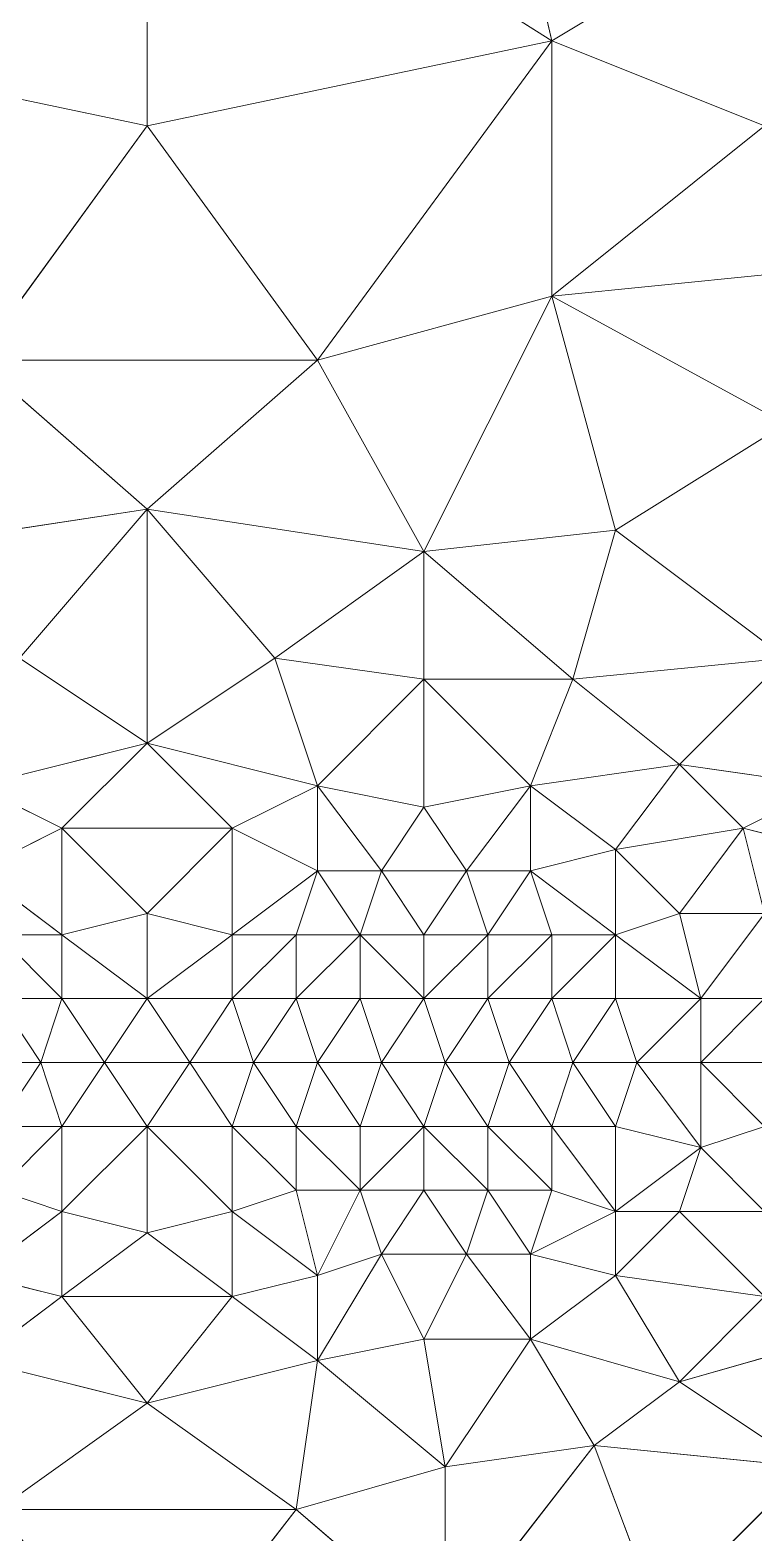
# Model space of a CAD drawing. Header units: metres. Extents: x 0 to 8, y 0 to 4.
# Drawn here: x 0.445 to 0.785, y 1.779 to 2.485 of the extents above; entities that cross this region are included whole.
import ezdxf

# ---------------------------------------------------------------- set-up
doc = ezdxf.new("R2010")
doc.units = ezdxf.units.M
doc.header["$MEASUREMENT"] = 0
for name, color, linetype, lineweight in [('DL_FE_MESH', 134, 'Continuous', 0), ('DL_FE_MESH_CELLS_3', 132, 'Continuous', 0), ('DL_FE_MESH_CELLS_4', 132, 'Continuous', 0), ('DL_TOPOLOGY', 7, 'Continuous', 0)]:
    doc.layers.add(name, color=color, linetype=linetype, lineweight=lineweight)

msp = doc.modelspace()

# ---------------------------------------------------------------- linework, layer by layer
at = {"layer": 'DL_FE_MESH'}
for p, q in [((0.69, 2.48), (0.66, 2.61)), ((0.5, 2.44), (0.5, 2.6)), ((0.69, 2.48), (0.5, 2.6)), ((0.69, 2.48), (0.79, 2.54)), ((0.31, 2.48), (0.5, 2.44)), ((0.5, 2.44), (0.69, 2.48)), ((0.69, 2.48), (0.58, 2.33)), ((0.69, 2.36), (0.69, 2.48)), ((0.79, 2.44), (0.69, 2.48)), ((0.42, 2.33), (0.5, 2.44)), ((0.58, 2.33), (0.5, 2.44)), ((0.69, 2.36), (0.79, 2.44)), ((0.69, 2.36), (0.79, 2.37)), ((0.69, 2.36), (0.58, 2.33)), ((0.69, 2.36), (0.63, 2.24)), ((0.72, 2.25), (0.69, 2.36)), ((0.8, 2.3), (0.69, 2.36)), ((0.5, 2.26), (0.42, 2.33)), ((0.58, 2.33), (0.42, 2.33)), ((0.5, 2.26), (0.58, 2.33)), ((0.58, 2.33), (0.63, 2.24)), ((0.72, 2.25), (0.8, 2.3)), ((0.37, 2.24), (0.5, 2.26)), ((0.44, 2.19), (0.5, 2.26)), ((0.5, 2.26), (0.5, 2.15)), ((0.56, 2.19), (0.5, 2.26)), ((0.63, 2.24), (0.5, 2.26)), ((0.63, 2.24), (0.72, 2.25)), ((0.7, 2.18), (0.72, 2.25)), ((0.8, 2.19), (0.72, 2.25)), ((0.56, 2.19), (0.63, 2.24)), ((0.63, 2.18), (0.63, 2.24)), ((0.7, 2.18), (0.63, 2.24)), ((0.5, 2.15), (0.44, 2.19)), ((0.5, 2.15), (0.56, 2.19)), ((0.58, 2.13), (0.56, 2.19)), ((0.56, 2.19), (0.63, 2.18)), ((0.8, 2.19), (0.7, 2.18)), ((0.75, 2.14), (0.8, 2.19)), ((0.63, 2.18), (0.58, 2.13)), ((0.63, 2.18), (0.63, 2.12)), ((0.68, 2.13), (0.63, 2.18)), ((0.7, 2.18), (0.63, 2.18)), ((0.68, 2.13), (0.7, 2.18)), ((0.75, 2.14), (0.7, 2.18)), ((0.42, 2.13), (0.5, 2.15)), ((0.46, 2.11), (0.5, 2.15)), ((0.54, 2.11), (0.5, 2.15)), ((0.58, 2.13), (0.5, 2.15)), ((0.68, 2.13), (0.75, 2.14)), ((0.72, 2.1), (0.75, 2.14)), ((0.78, 2.11), (0.75, 2.14)), ((0.82, 2.13), (0.75, 2.14)), ((0.42, 2.13), (0.46, 2.11)), ((0.54, 2.11), (0.58, 2.13)), ((0.58, 2.09), (0.58, 2.13)), ((0.58, 2.13), (0.63, 2.12)), ((0.61, 2.09), (0.58, 2.13)), ((0.63, 2.12), (0.68, 2.13)), ((0.65, 2.09), (0.68, 2.13)), ((0.68, 2.09), (0.68, 2.13)), ((0.68, 2.13), (0.72, 2.1)), ((0.78, 2.11), (0.82, 2.13)), ((0.61, 2.09), (0.63, 2.12)), ((0.65, 2.09), (0.63, 2.12)), ((0.42, 2.09), (0.46, 2.11)), ((0.46, 2.06), (0.46, 2.11)), ((0.5, 2.07), (0.46, 2.11)), ((0.54, 2.11), (0.46, 2.11)), ((0.5, 2.07), (0.54, 2.11)), ((0.54, 2.06), (0.54, 2.11)), ((0.58, 2.09), (0.54, 2.11)), ((0.78, 2.11), (0.72, 2.1)), ((0.75, 2.07), (0.78, 2.11)), ((0.79, 2.07), (0.78, 2.11)), ((0.78, 2.11), (0.82, 2.1)), ((0.68, 2.09), (0.72, 2.1)), ((0.72, 2.06), (0.72, 2.1)), ((0.75, 2.07), (0.72, 2.1)), ((0.46, 2.06), (0.42, 2.09)), ((0.58, 2.09), (0.54, 2.06)), ((0.57, 2.06), (0.58, 2.09)), ((0.58, 2.09), (0.61, 2.09)), ((0.6, 2.06), (0.58, 2.09)), ((0.6, 2.06), (0.61, 2.09)), ((0.63, 2.06), (0.61, 2.09)), ((0.65, 2.09), (0.61, 2.09)), ((0.63, 2.06), (0.65, 2.09)), ((0.65, 2.09), (0.68, 2.09)), ((0.66, 2.06), (0.65, 2.09)), ((0.68, 2.09), (0.66, 2.06)), ((0.69, 2.06), (0.68, 2.09)), ((0.72, 2.06), (0.68, 2.09)), ((0.46, 2.06), (0.5, 2.07)), ((0.5, 2.03), (0.5, 2.07)), ((0.54, 2.06), (0.5, 2.07)), ((0.72, 2.06), (0.75, 2.07)), ((0.76, 2.03), (0.75, 2.07)), ((0.79, 2.07), (0.75, 2.07)), ((0.79, 2.07), (0.76, 2.03)), ((0.43, 2.06), (0.46, 2.06)), ((0.46, 2.03), (0.43, 2.06)), ((0.46, 2.03), (0.46, 2.06)), ((0.5, 2.03), (0.46, 2.06)), ((0.54, 2.06), (0.5, 2.03)), ((0.54, 2.03), (0.54, 2.06)), ((0.54, 2.06), (0.57, 2.06)), ((0.57, 2.06), (0.54, 2.03)), ((0.57, 2.03), (0.57, 2.06)), ((0.57, 2.06), (0.6, 2.06)), ((0.6, 2.06), (0.57, 2.03)), ((0.6, 2.03), (0.6, 2.06)), ((0.6, 2.06), (0.63, 2.06)), ((0.63, 2.03), (0.6, 2.06)), ((0.63, 2.03), (0.63, 2.06)), ((0.66, 2.06), (0.63, 2.03)), ((0.66, 2.06), (0.63, 2.06)), ((0.66, 2.03), (0.66, 2.06)), ((0.66, 2.06), (0.69, 2.06)), ((0.69, 2.06), (0.66, 2.03)), ((0.69, 2.03), (0.69, 2.06)), ((0.69, 2.06), (0.72, 2.06)), ((0.72, 2.06), (0.69, 2.03)), ((0.72, 2.03), (0.72, 2.06)), ((0.76, 2.03), (0.72, 2.06)), ((0.43, 2.03), (0.45, 2)), ((0.46, 2.03), (0.43, 2.03)), ((0.45, 2), (0.46, 2.03)), ((0.48, 2), (0.46, 2.03)), ((0.5, 2.03), (0.46, 2.03)), ((0.48, 2), (0.5, 2.03)), ((0.52, 2), (0.5, 2.03)), ((0.54, 2.03), (0.5, 2.03)), ((0.54, 2.03), (0.52, 2)), ((0.55, 2), (0.54, 2.03)), ((0.57, 2.03), (0.54, 2.03)), ((0.57, 2.03), (0.55, 2)), ((0.58, 2), (0.57, 2.03)), ((0.6, 2.03), (0.57, 2.03)), ((0.6, 2.03), (0.58, 2)), ((0.61, 2), (0.6, 2.03)), ((0.63, 2.03), (0.6, 2.03)), ((0.63, 2.03), (0.61, 2)), ((0.64, 2), (0.63, 2.03)), ((0.66, 2.03), (0.63, 2.03)), ((0.66, 2.03), (0.64, 2)), ((0.67, 2), (0.66, 2.03)), ((0.69, 2.03), (0.66, 2.03)), ((0.69, 2.03), (0.67, 2)), ((0.7, 2), (0.69, 2.03)), ((0.72, 2.03), (0.69, 2.03)), ((0.72, 2.03), (0.7, 2)), ((0.73, 2), (0.72, 2.03)), ((0.76, 2.03), (0.72, 2.03)), ((0.76, 2.03), (0.73, 2)), ((0.76, 2), (0.76, 2.03)), ((0.79, 2.03), (0.76, 2)), ((0.79, 2.03), (0.76, 2.03)), ((0.43, 1.97), (0.45, 2)), ((0.45, 2), (0.46, 1.97)), ((0.46, 1.97), (0.48, 2)), ((0.48, 2), (0.5, 1.97)), ((0.52, 2), (0.5, 1.97)), ((0.52, 2), (0.54, 1.97)), ((0.55, 2), (0.54, 1.97)), ((0.57, 1.97), (0.55, 2)), ((0.58, 2), (0.57, 1.97)), ((0.6, 1.97), (0.58, 2)), ((0.61, 2), (0.6, 1.97)), ((0.63, 1.97), (0.61, 2)), ((0.64, 2), (0.63, 1.97)), ((0.66, 1.97), (0.64, 2)), ((0.67, 2), (0.66, 1.97)), ((0.69, 1.97), (0.67, 2)), ((0.7, 2), (0.69, 1.97)), ((0.72, 1.97), (0.7, 2)), ((0.73, 2), (0.72, 1.97)), ((0.76, 1.96), (0.73, 2)), ((0.79, 1.97), (0.76, 2)), ((0.76, 2), (0.76, 1.96)), ((0.43, 1.97), (0.46, 1.97)), ((0.46, 1.97), (0.43, 1.94)), ((0.46, 1.97), (0.5, 1.97)), ((0.46, 1.93), (0.46, 1.97)), ((0.5, 1.97), (0.46, 1.93)), ((0.5, 1.97), (0.54, 1.97)), ((0.5, 1.92), (0.5, 1.97)), ((0.54, 1.93), (0.5, 1.97)), ((0.54, 1.97), (0.57, 1.97)), ((0.54, 1.93), (0.54, 1.97)), ((0.57, 1.94), (0.54, 1.97)), ((0.57, 1.97), (0.6, 1.97)), ((0.57, 1.94), (0.57, 1.97)), ((0.6, 1.94), (0.57, 1.97)), ((0.6, 1.97), (0.63, 1.97)), ((0.6, 1.94), (0.6, 1.97)), ((0.63, 1.97), (0.6, 1.94)), ((0.63, 1.97), (0.66, 1.97)), ((0.63, 1.94), (0.63, 1.97)), ((0.66, 1.94), (0.63, 1.97)), ((0.66, 1.97), (0.69, 1.97)), ((0.66, 1.94), (0.66, 1.97)), ((0.69, 1.94), (0.66, 1.97)), ((0.69, 1.97), (0.72, 1.97)), ((0.69, 1.94), (0.69, 1.97)), ((0.72, 1.93), (0.69, 1.97)), ((0.72, 1.97), (0.76, 1.96)), ((0.72, 1.93), (0.72, 1.97)), ((0.76, 1.96), (0.79, 1.97)), ((0.76, 1.96), (0.72, 1.93)), ((0.75, 1.93), (0.76, 1.96)), ((0.79, 1.93), (0.76, 1.96)), ((0.43, 1.94), (0.46, 1.93)), ((0.54, 1.93), (0.57, 1.94)), ((0.58, 1.9), (0.57, 1.94)), ((0.57, 1.94), (0.6, 1.94)), ((0.6, 1.94), (0.58, 1.9)), ((0.61, 1.91), (0.6, 1.94)), ((0.6, 1.94), (0.63, 1.94)), ((0.61, 1.91), (0.63, 1.94)), ((0.65, 1.91), (0.63, 1.94)), ((0.63, 1.94), (0.66, 1.94)), ((0.65, 1.91), (0.66, 1.94)), ((0.66, 1.94), (0.69, 1.94)), ((0.68, 1.91), (0.66, 1.94)), ((0.68, 1.91), (0.69, 1.94)), ((0.69, 1.94), (0.72, 1.93)), ((0.46, 1.93), (0.42, 1.9)), ((0.46, 1.89), (0.46, 1.93)), ((0.46, 1.93), (0.5, 1.92)), ((0.5, 1.92), (0.54, 1.93)), ((0.54, 1.89), (0.54, 1.93)), ((0.58, 1.9), (0.54, 1.93)), ((0.72, 1.93), (0.68, 1.91)), ((0.72, 1.9), (0.72, 1.93)), ((0.72, 1.93), (0.75, 1.93)), ((0.72, 1.9), (0.75, 1.93)), ((0.79, 1.89), (0.75, 1.93)), ((0.75, 1.93), (0.79, 1.93)), ((0.46, 1.89), (0.5, 1.92)), ((0.54, 1.89), (0.5, 1.92)), ((0.58, 1.9), (0.61, 1.91)), ((0.61, 1.91), (0.58, 1.86)), ((0.63, 1.87), (0.61, 1.91)), ((0.65, 1.91), (0.61, 1.91)), ((0.63, 1.87), (0.65, 1.91)), ((0.68, 1.87), (0.65, 1.91)), ((0.68, 1.91), (0.65, 1.91)), ((0.68, 1.87), (0.68, 1.91)), ((0.68, 1.91), (0.72, 1.9)), ((0.42, 1.9), (0.46, 1.89)), ((0.54, 1.89), (0.58, 1.9)), ((0.58, 1.86), (0.58, 1.9)), ((0.68, 1.87), (0.72, 1.9)), ((0.75, 1.85), (0.72, 1.9)), ((0.79, 1.89), (0.72, 1.9)), ((0.42, 1.86), (0.46, 1.89)), ((0.5, 1.84), (0.46, 1.89)), ((0.54, 1.89), (0.46, 1.89)), ((0.5, 1.84), (0.54, 1.89)), ((0.58, 1.86), (0.54, 1.89)), ((0.75, 1.85), (0.79, 1.89)), ((0.58, 1.86), (0.63, 1.87)), ((0.63, 1.87), (0.64, 1.81)), ((0.68, 1.87), (0.63, 1.87)), ((0.68, 1.87), (0.64, 1.81)), ((0.71, 1.82), (0.68, 1.87)), ((0.75, 1.85), (0.68, 1.87)), ((0.82, 1.87), (0.75, 1.85)), ((0.5, 1.84), (0.42, 1.86)), ((0.58, 1.86), (0.5, 1.84)), ((0.57, 1.79), (0.58, 1.86)), ((0.64, 1.81), (0.58, 1.86)), ((0.71, 1.82), (0.75, 1.85)), ((0.81, 1.81), (0.75, 1.85)), ((0.43, 1.79), (0.5, 1.84)), ((0.57, 1.79), (0.5, 1.84)), ((0.64, 1.81), (0.71, 1.82)), ((0.71, 1.82), (0.64, 1.73)), ((0.74, 1.74), (0.71, 1.82)), ((0.81, 1.81), (0.71, 1.82)), ((0.57, 1.79), (0.64, 1.81)), ((0.64, 1.73), (0.64, 1.81)), ((0.74, 1.74), (0.81, 1.81)), ((0.57, 1.79), (0.43, 1.79)), ((0.5, 1.7), (0.57, 1.79)), ((0.64, 1.73), (0.57, 1.79))]:
    msp.add_line(p, q, dxfattribs=at)
at = {"layer": 'DL_FE_MESH_CELLS_3'}
for points, invisible_edges in [([(0.45, 2), (0.42, 2), (0.43, 1.97)], 1), ([(0.46, 1.97), (0.48, 2), (0.45, 2)], 2), ([(0.52, 2), (0.48, 2), (0.5, 1.97)], 1), ([(0.54, 1.97), (0.55, 2), (0.52, 2)], 2), ([(0.58, 2), (0.55, 2), (0.57, 1.97)], 1), ([(0.61, 2), (0.58, 2), (0.6, 1.97)], 1), ([(0.64, 2), (0.61, 2), (0.63, 1.97)], 1), ([(0.67, 2), (0.64, 2), (0.66, 1.97)], 1), ([(0.7, 2), (0.67, 2), (0.69, 1.97)], 1), ([(0.73, 2), (0.7, 2), (0.72, 1.97)], 1), ([(0.76, 2), (0.73, 2), (0.76, 1.96)], 1), ([(0.79, 2), (0.76, 2), (0.79, 1.97)], 1)]:
    msp.add_3dface(points, dxfattribs=dict(at, invisible_edges=invisible_edges))
for points in [[(0.45, 2), (0.43, 1.97), (0.46, 1.97)], [(0.5, 1.97), (0.48, 2), (0.46, 1.97)], [(0.54, 1.97), (0.52, 2), (0.5, 1.97)], [(0.57, 1.97), (0.55, 2), (0.54, 1.97)], [(0.6, 1.97), (0.58, 2), (0.57, 1.97)], [(0.63, 1.97), (0.61, 2), (0.6, 1.97)], [(0.66, 1.97), (0.64, 2), (0.63, 1.97)], [(0.69, 1.97), (0.67, 2), (0.66, 1.97)], [(0.72, 1.97), (0.7, 2), (0.69, 1.97)], [(0.76, 1.96), (0.73, 2), (0.72, 1.97)], [(0.79, 1.97), (0.76, 2), (0.76, 1.96)], [(0.46, 1.97), (0.43, 1.94), (0.46, 1.93)], [(0.43, 1.97), (0.43, 1.94), (0.46, 1.97)], [(0.5, 1.97), (0.46, 1.93), (0.5, 1.92)], [(0.46, 1.97), (0.46, 1.93), (0.5, 1.97)], [(0.5, 1.97), (0.5, 1.92), (0.54, 1.93)], [(0.5, 1.97), (0.54, 1.93), (0.54, 1.97)], [(0.54, 1.97), (0.54, 1.93), (0.57, 1.94)], [(0.54, 1.97), (0.57, 1.94), (0.57, 1.97)], [(0.57, 1.97), (0.57, 1.94), (0.6, 1.94)], [(0.57, 1.97), (0.6, 1.94), (0.6, 1.97)], [(0.63, 1.97), (0.6, 1.94), (0.63, 1.94)], [(0.6, 1.97), (0.6, 1.94), (0.63, 1.97)], [(0.63, 1.97), (0.63, 1.94), (0.66, 1.94)], [(0.63, 1.97), (0.66, 1.94), (0.66, 1.97)], [(0.66, 1.97), (0.66, 1.94), (0.69, 1.94)], [(0.66, 1.97), (0.69, 1.94), (0.69, 1.97)], [(0.69, 1.97), (0.69, 1.94), (0.72, 1.93)], [(0.69, 1.97), (0.72, 1.93), (0.72, 1.97)], [(0.72, 1.97), (0.72, 1.93), (0.76, 1.96)], [(0.76, 1.96), (0.79, 1.93), (0.79, 1.97)], [(0.76, 1.96), (0.72, 1.93), (0.75, 1.93)], [(0.76, 1.96), (0.75, 1.93), (0.79, 1.93)], [(0.43, 1.94), (0.42, 1.9), (0.46, 1.93)], [(0.54, 1.93), (0.58, 1.9), (0.57, 1.94)], [(0.57, 1.94), (0.58, 1.9), (0.6, 1.94)], [(0.6, 1.94), (0.58, 1.9), (0.61, 1.91)], [(0.6, 1.94), (0.61, 1.91), (0.63, 1.94)], [(0.61, 1.91), (0.65, 1.91), (0.63, 1.94)], [(0.63, 1.94), (0.65, 1.91), (0.66, 1.94)], [(0.66, 1.94), (0.65, 1.91), (0.68, 1.91)], [(0.66, 1.94), (0.68, 1.91), (0.69, 1.94)], [(0.69, 1.94), (0.68, 1.91), (0.72, 1.93)], [(0.46, 1.93), (0.42, 1.9), (0.46, 1.89)], [(0.46, 1.93), (0.46, 1.89), (0.5, 1.92)], [(0.5, 1.92), (0.54, 1.89), (0.54, 1.93)], [(0.54, 1.93), (0.54, 1.89), (0.58, 1.9)], [(0.72, 1.93), (0.68, 1.91), (0.72, 1.9)], [(0.72, 1.93), (0.72, 1.9), (0.75, 1.93)], [(0.72, 1.9), (0.79, 1.89), (0.75, 1.93)], [(0.75, 1.93), (0.79, 1.89), (0.79, 1.93)], [(0.46, 1.89), (0.54, 1.89), (0.5, 1.92)], [(0.61, 1.91), (0.58, 1.86), (0.63, 1.87)], [(0.58, 1.9), (0.58, 1.86), (0.61, 1.91)], [(0.61, 1.91), (0.63, 1.87), (0.65, 1.91)], [(0.65, 1.91), (0.63, 1.87), (0.68, 1.87)], [(0.65, 1.91), (0.68, 1.87), (0.68, 1.91)], [(0.68, 1.91), (0.68, 1.87), (0.72, 1.9)], [(0.42, 1.9), (0.42, 1.86), (0.46, 1.89)], [(0.54, 1.89), (0.58, 1.86), (0.58, 1.9)], [(0.68, 1.87), (0.75, 1.85), (0.72, 1.9)], [(0.72, 1.9), (0.75, 1.85), (0.79, 1.89)], [(0.42, 1.86), (0.5, 1.84), (0.46, 1.89)], [(0.46, 1.89), (0.5, 1.84), (0.54, 1.89)], [(0.5, 1.84), (0.58, 1.86), (0.54, 1.89)], [(0.79, 1.89), (0.75, 1.85), (0.82, 1.87)], [(0.58, 1.86), (0.64, 1.81), (0.63, 1.87)], [(0.63, 1.87), (0.64, 1.81), (0.68, 1.87)], [(0.68, 1.87), (0.64, 1.81), (0.71, 1.82)], [(0.68, 1.87), (0.71, 1.82), (0.75, 1.85)], [(0.82, 1.87), (0.75, 1.85), (0.81, 1.81)], [(0.42, 1.86), (0.43, 1.79), (0.5, 1.84)], [(0.5, 1.84), (0.57, 1.79), (0.58, 1.86)], [(0.58, 1.86), (0.57, 1.79), (0.64, 1.81)], [(0.71, 1.82), (0.81, 1.81), (0.75, 1.85)], [(0.43, 1.79), (0.57, 1.79), (0.5, 1.84)], [(0.71, 1.82), (0.64, 1.73), (0.74, 1.74)], [(0.64, 1.81), (0.64, 1.73), (0.71, 1.82)], [(0.71, 1.82), (0.74, 1.74), (0.81, 1.81)], [(0.57, 1.79), (0.64, 1.73), (0.64, 1.81)], [(0.74, 1.74), (0.82, 1.71), (0.81, 1.81)], [(0.43, 1.79), (0.36, 1.73), (0.5, 1.7)], [(0.43, 1.79), (0.5, 1.7), (0.57, 1.79)], [(0.5, 1.7), (0.64, 1.73), (0.57, 1.79)]]:
    msp.add_3dface(points, dxfattribs=at)
at = {"layer": 'DL_FE_MESH_CELLS_4'}
for points in [[(0.34, 2.61), (0.31, 2.48), (0.5, 2.6)], [(0.5, 2.6), (0.69, 2.48), (0.66, 2.61)], [(0.79, 2.54), (0.66, 2.61), (0.69, 2.48)], [(0.5, 2.6), (0.31, 2.48), (0.5, 2.44)], [(0.5, 2.6), (0.5, 2.44), (0.69, 2.48)], [(0.69, 2.48), (0.79, 2.44), (0.79, 2.54)], [(0.5, 2.44), (0.31, 2.48), (0.42, 2.33)], [(0.5, 2.44), (0.58, 2.33), (0.69, 2.48)], [(0.69, 2.48), (0.58, 2.33), (0.69, 2.36)], [(0.79, 2.44), (0.69, 2.48), (0.69, 2.36)], [(0.42, 2.33), (0.58, 2.33), (0.5, 2.44)], [(0.79, 2.44), (0.69, 2.36), (0.79, 2.37)], [(0.79, 2.37), (0.69, 2.36), (0.8, 2.3)], [(0.58, 2.33), (0.63, 2.24), (0.69, 2.36)], [(0.69, 2.36), (0.63, 2.24), (0.72, 2.25)], [(0.8, 2.3), (0.69, 2.36), (0.72, 2.25)], [(0.5, 2.26), (0.42, 2.33), (0.37, 2.24)], [(0.42, 2.33), (0.5, 2.26), (0.58, 2.33)], [(0.5, 2.26), (0.63, 2.24), (0.58, 2.33)], [(0.72, 2.25), (0.8, 2.19), (0.8, 2.3)], [(0.5, 2.26), (0.37, 2.24), (0.44, 2.19)], [(0.44, 2.19), (0.5, 2.15), (0.5, 2.26)], [(0.5, 2.26), (0.5, 2.15), (0.56, 2.19)], [(0.5, 2.26), (0.56, 2.19), (0.63, 2.24)], [(0.72, 2.25), (0.63, 2.24), (0.7, 2.18)], [(0.7, 2.18), (0.8, 2.19), (0.72, 2.25)], [(0.56, 2.19), (0.63, 2.18), (0.63, 2.24)], [(0.7, 2.18), (0.63, 2.24), (0.63, 2.18)], [(0.5, 2.15), (0.44, 2.19), (0.42, 2.13)], [(0.5, 2.15), (0.58, 2.13), (0.56, 2.19)], [(0.56, 2.19), (0.58, 2.13), (0.63, 2.18)], [(0.7, 2.18), (0.75, 2.14), (0.8, 2.19)], [(0.75, 2.14), (0.82, 2.13), (0.8, 2.19)], [(0.63, 2.18), (0.58, 2.13), (0.63, 2.12)], [(0.63, 2.18), (0.63, 2.12), (0.68, 2.13)], [(0.63, 2.18), (0.68, 2.13), (0.7, 2.18)], [(0.75, 2.14), (0.7, 2.18), (0.68, 2.13)], [(0.5, 2.15), (0.42, 2.13), (0.46, 2.11)], [(0.46, 2.11), (0.54, 2.11), (0.5, 2.15)], [(0.5, 2.15), (0.54, 2.11), (0.58, 2.13)], [(0.75, 2.14), (0.68, 2.13), (0.72, 2.1)], [(0.72, 2.1), (0.78, 2.11), (0.75, 2.14)], [(0.75, 2.14), (0.78, 2.11), (0.82, 2.13)], [(0.42, 2.13), (0.42, 2.09), (0.46, 2.11)], [(0.54, 2.11), (0.58, 2.09), (0.58, 2.13)], [(0.61, 2.09), (0.58, 2.13), (0.58, 2.09)], [(0.63, 2.12), (0.58, 2.13), (0.61, 2.09)], [(0.68, 2.13), (0.63, 2.12), (0.65, 2.09)], [(0.68, 2.13), (0.65, 2.09), (0.68, 2.09)], [(0.68, 2.13), (0.68, 2.09), (0.72, 2.1)], [(0.78, 2.11), (0.82, 2.1), (0.82, 2.13)], [(0.61, 2.09), (0.65, 2.09), (0.63, 2.12)], [(0.42, 2.09), (0.46, 2.06), (0.46, 2.11)], [(0.46, 2.11), (0.46, 2.06), (0.5, 2.07)], [(0.46, 2.11), (0.5, 2.07), (0.54, 2.11)], [(0.5, 2.07), (0.54, 2.06), (0.54, 2.11)], [(0.54, 2.11), (0.54, 2.06), (0.58, 2.09)], [(0.72, 2.1), (0.75, 2.07), (0.78, 2.11)], [(0.75, 2.07), (0.79, 2.07), (0.78, 2.11)], [(0.78, 2.11), (0.79, 2.07), (0.82, 2.1)], [(0.68, 2.09), (0.72, 2.06), (0.72, 2.1)], [(0.72, 2.1), (0.72, 2.06), (0.75, 2.07)], [(0.42, 2.09), (0.43, 2.06), (0.46, 2.06)], [(0.58, 2.09), (0.54, 2.06), (0.57, 2.06)], [(0.58, 2.09), (0.57, 2.06), (0.6, 2.06)], [(0.58, 2.09), (0.6, 2.06), (0.61, 2.09)], [(0.61, 2.09), (0.6, 2.06), (0.63, 2.06)], [(0.61, 2.09), (0.63, 2.06), (0.65, 2.09)], [(0.63, 2.06), (0.66, 2.06), (0.65, 2.09)], [(0.65, 2.09), (0.66, 2.06), (0.68, 2.09)], [(0.68, 2.09), (0.66, 2.06), (0.69, 2.06)], [(0.68, 2.09), (0.69, 2.06), (0.72, 2.06)], [(0.46, 2.06), (0.5, 2.03), (0.5, 2.07)], [(0.5, 2.07), (0.5, 2.03), (0.54, 2.06)], [(0.72, 2.06), (0.76, 2.03), (0.75, 2.07)], [(0.75, 2.07), (0.76, 2.03), (0.79, 2.07)], [(0.79, 2.07), (0.76, 2.03), (0.79, 2.03)], [(0.43, 2.06), (0.43, 2.03), (0.46, 2.03)], [(0.43, 2.06), (0.46, 2.03), (0.46, 2.06)], [(0.46, 2.06), (0.46, 2.03), (0.5, 2.03)], [(0.54, 2.06), (0.5, 2.03), (0.54, 2.03)], [(0.57, 2.06), (0.54, 2.03), (0.57, 2.03)], [(0.54, 2.06), (0.54, 2.03), (0.57, 2.06)], [(0.6, 2.06), (0.57, 2.03), (0.6, 2.03)], [(0.57, 2.06), (0.57, 2.03), (0.6, 2.06)], [(0.6, 2.06), (0.6, 2.03), (0.63, 2.03)], [(0.6, 2.06), (0.63, 2.03), (0.63, 2.06)], [(0.66, 2.06), (0.63, 2.03), (0.66, 2.03)], [(0.63, 2.06), (0.63, 2.03), (0.66, 2.06)], [(0.69, 2.06), (0.66, 2.03), (0.69, 2.03)], [(0.66, 2.06), (0.66, 2.03), (0.69, 2.06)], [(0.72, 2.06), (0.69, 2.03), (0.72, 2.03)], [(0.69, 2.06), (0.69, 2.03), (0.72, 2.06)], [(0.72, 2.06), (0.72, 2.03), (0.76, 2.03)], [(0.43, 2.03), (0.45, 2), (0.46, 2.03)], [(0.46, 2.03), (0.48, 2), (0.5, 2.03)], [(0.5, 2.03), (0.52, 2), (0.54, 2.03)], [(0.55, 2), (0.57, 2.03), (0.54, 2.03)], [(0.58, 2), (0.6, 2.03), (0.57, 2.03)], [(0.61, 2), (0.63, 2.03), (0.6, 2.03)], [(0.64, 2), (0.66, 2.03), (0.63, 2.03)], [(0.67, 2), (0.69, 2.03), (0.66, 2.03)], [(0.7, 2), (0.72, 2.03), (0.69, 2.03)], [(0.73, 2), (0.76, 2.03), (0.72, 2.03)], [(0.76, 2), (0.79, 2.03), (0.76, 2.03)]]:
    msp.add_3dface(points, dxfattribs=at)
for points, invisible_edges in [([(0.42, 2), (0.45, 2), (0.43, 2.03)], 1), ([(0.46, 2.03), (0.45, 2), (0.48, 2)], 2), ([(0.48, 2), (0.52, 2), (0.5, 2.03)], 1), ([(0.54, 2.03), (0.52, 2), (0.55, 2)], 2), ([(0.55, 2), (0.58, 2), (0.57, 2.03)], 1), ([(0.58, 2), (0.61, 2), (0.6, 2.03)], 1), ([(0.61, 2), (0.64, 2), (0.63, 2.03)], 1), ([(0.64, 2), (0.67, 2), (0.66, 2.03)], 1), ([(0.67, 2), (0.7, 2), (0.69, 2.03)], 1), ([(0.7, 2), (0.73, 2), (0.72, 2.03)], 1), ([(0.73, 2), (0.76, 2), (0.76, 2.03)], 1), ([(0.76, 2), (0.79, 2), (0.79, 2.03)], 1)]:
    msp.add_3dface(points, dxfattribs=dict(at, invisible_edges=invisible_edges))
at = {"layer": 'DL_TOPOLOGY'}
msp.add_line((0, 2), (1, 2), dxfattribs=at)

doc.saveas('drawing.dxf')
